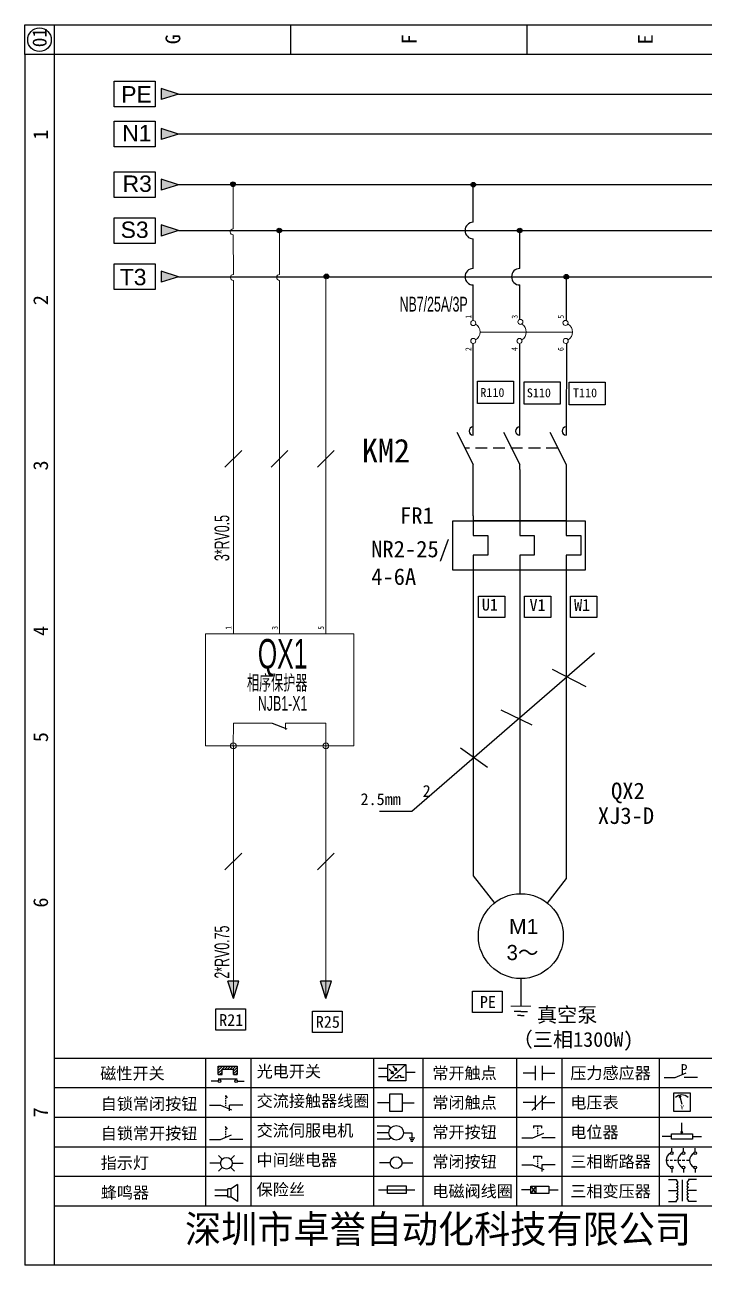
# Model space of a CAD drawing. Extents: x -21176 to 41123, y 80777 to 162275.
# Drawn here: x 38958.1 to 39073.1, y 81413.4 to 81623.4 of the extents above; entities that cross this region are included whole.
import ezdxf
from ezdxf.enums import TextEntityAlignment as Align

# ---------------------------------------------------------------- set-up
doc = ezdxf.new("R2010")
doc.units = 0
doc.header["$MEASUREMENT"] = 0
doc.linetypes.add('ACISOWELD', pattern=[3, 2, -1])
doc.layers.add('Dimension', color=3, linetype='Continuous', lineweight=13)
for name, color, linetype in [('MISC', 2, 'Continuous'), ('SYMS', 7, 'Continuous'), ('细实线层', 7, 'Continuous')]:
    doc.layers.add(name, color=color, linetype=linetype)
doc.styles.add('Standard_0.8', font='', dxfattribs={"width": 0.8})
doc.styles.add('样式 0', font='')
doc.styles.add('样式 8', font='arial.ttf')
doc.styles.add('汉字', font='')
doc.styles.get('Standard_0.8').set_extended_font_data('SimSun')
doc.styles.get('样式 0').set_extended_font_data('KaiTi_GB2312')
doc.styles.get('汉字').set_extended_font_data('新宋体')

# ---------------------------------------------------------------- blocks, each defined once
blk = doc.blocks.new('磁性开关')
at = {"linetype": 'ByBlock'}
h = blk.add_hatch(dxfattribs=at)
h.set_pattern_fill('ANSI31', color=256, scale=0.1, style=0)
h.set_pattern_definition([(45, (0, 0), (-0.224506403, 0.224506403), [])])
h.paths.add_polyline_path([(-1910.88, -776.69), (-1910.88, -775.29), (-1907.69, -775.29), (-1907.69, -776.69), (-1908.31, -776.69), (-1908.31, -775.79), (-1910.25, -775.79), (-1910.25, -776.69)])
for p, q in [((-1910.88, -776.69), (-1910.88, -775.29)), ((-1910.88, -775.29), (-1907.69, -775.29)), ((-1910.88, -776.69), (-1910.25, -776.69)), ((-1910.25, -776.69), (-1910.25, -775.79)), ((-1910.25, -775.79), (-1908.31, -775.79)), ((-1908.31, -776.69), (-1908.31, -775.79)), ((-1908.31, -776.69), (-1907.69, -776.69)), ((-1907.69, -775.29), (-1907.69, -776.69)), ((-1910.91, -777.81), (-1912.09, -777.81)), ((-1910.88, -777.39), (-1907.69, -777.39)), ((-1907.66, -777.81), (-1906.48, -777.81))]:
    blk.add_line(p, q, dxfattribs=at)
for centre in [(-1910.68, -777.81), (-1907.88, -777.81)]:
    blk.add_circle(centre, 0.225, dxfattribs=at)
blk = doc.blocks.new('*U95')
at = {"linetype": 'ByBlock'}
for p, q in [((-1909.23, -780.45), (-1909.23, -780.67)), ((-1909.23, -780.45), (-1908.92, -780.84)), ((-1909.23, -780.84), (-1909.23, -781.05)), ((-1911.92, -782.07), (-1910.06, -782.07)), ((-1910.06, -782.07), (-1908.18, -782.88)), ((-1909.23, -781.23), (-1909.23, -781.44)), ((-1909.23, -781.61), (-1909.23, -781.83)), ((-1909.23, -782), (-1909.23, -782.21)), ((-1909.23, -782.38), (-1909.23, -782.43)), ((-1908.52, -783.07), (-1908.52, -782.07)), ((-1906.25, -782.07), (-1908.52, -782.07))]:
    blk.add_line(p, q, dxfattribs=at)
blk = doc.blocks.new('*U96')
at = {"linetype": 'ByBlock'}
for p, q in [((-1908.88, -791.17), (-1909.23, -790.71)), ((-1909.23, -790.71), (-1909.23, -790.92)), ((-1909.23, -791.09), (-1909.23, -791.31)), ((-1909.23, -791.48), (-1909.23, -791.69)), ((-1911.92, -792.89), (-1910.06, -792.89)), ((-1910.06, -792.89), (-1908.18, -792.08)), ((-1909.23, -791.86), (-1909.23, -792.08)), ((-1909.23, -792.25), (-1909.23, -792.47)), ((-1906.25, -792.89), (-1908.52, -792.89))]:
    blk.add_line(p, q, dxfattribs=at)
blk = doc.blocks.new('蜂鸣器')
at = {"linetype": 'ByBlock'}
for p, q in [((-1907.17, -795.53), (-1908.25, -796.26)), ((-1907.17, -795.53), (-1907.17, -798.41)), ((-1908.8, -796.48), (-1911.01, -796.48)), ((-1908.8, -797.46), (-1911.01, -797.46)), ((-1908.25, -796.26), (-1908.8, -796.26)), ((-1908.8, -797.68), (-1908.8, -796.26)), ((-1908.25, -797.68), (-1908.8, -797.68)), ((-1908.25, -797.68), (-1908.25, -796.26)), ((-1907.17, -798.41), (-1908.25, -797.68))]:
    blk.add_line(p, q, dxfattribs=at)
blk = doc.blocks.new('指示灯')
at = {"linetype": 'ByBlock'}
for p, q in [((-1854.25, -776.92), (-1856.06, -776.92)), ((-1854.62, -775.59), (-1853.97, -776.23)), ((-1851.9, -775.59), (-1852.54, -776.23)), ((-1852.26, -776.92), (-1850.45, -776.92)), ((-1854.62, -778.25), (-1853.97, -777.61)), ((-1851.9, -778.25), (-1852.54, -777.61))]:
    blk.add_line(p, q, dxfattribs=at)
blk.add_circle((-1853.26, -776.92), 0.992, dxfattribs=at)
blk = doc.blocks.new('光电开关')
at = {"linetype": 'ByBlock'}
h = blk.add_hatch(dxfattribs=at)
h.set_pattern_fill('ANSI31', color=256, scale=0.01, style=0)
h.set_pattern_definition([(45, (0.172267, 0), (-0.0224506403, 0.0224506403), [])])
h.paths.add_polyline_path([(-1882.44, -776.34), (-1882.5, -775.91), (-1882.68, -776.07)])
h.paths.add_polyline_path([(-1882.86, -776.23), (-1882.44, -776.34), (-1882.68, -776.07)])
h.paths.add_polyline_path([(-1883.05, -776.88), (-1883.11, -776.45), (-1883.29, -776.61)])
h.paths.add_polyline_path([(-1883.47, -776.77), (-1883.05, -776.88), (-1883.29, -776.61)])
for p, q in [((-1884.01, -775.96), (-1885.56, -775.96)), ((-1880.91, -775.3), (-1884.01, -778.05)), ((-1883.75, -776.09), (-1883.05, -776.88)), ((-1883.11, -776.45), (-1883.47, -776.77)), ((-1883.05, -776.88), (-1883.47, -776.77)), ((-1883.14, -775.55), (-1882.44, -776.34)), ((-1883.05, -776.88), (-1883.11, -776.45)), ((-1882.5, -775.91), (-1882.86, -776.23)), ((-1882.44, -776.34), (-1882.86, -776.23)), ((-1882.44, -776.34), (-1882.5, -775.91)), ((-1879.37, -776.67), (-1880.91, -776.67)), ((-1884.01, -777.39), (-1885.56, -777.39)), ((-1882.78, -777.47), (-1882.23, -777.47)), ((-1882.23, -777.47), (-1882.23, -777.14)), ((-1882.23, -777.14), (-1881.78, -777.14)), ((-1881.78, -777.47), (-1881.78, -777.14)), ((-1881.23, -777.47), (-1881.78, -777.47))]:
    blk.add_line(p, q, dxfattribs=at)
blk.add_lwpolyline([(-1884.01, -775.3), (-1880.91, -775.3), (-1880.91, -778.05), (-1884.01, -778.05)], close=True, dxfattribs=at)
blk = doc.blocks.new('交流接触器线圈')
at = {"linetype": 'ByBlock'}
for p, q in [((-1880.82, -781.77), (-1882.87, -781.77)), ((-1878.72, -781.77), (-1876.67, -781.77))]:
    blk.add_line(p, q, dxfattribs=at)
blk.add_lwpolyline([(-1880.82, -780.28), (-1878.72, -780.28), (-1878.72, -783.26), (-1880.82, -783.26)], close=True, dxfattribs=at)
blk = doc.blocks.new('交流伺服电机')
at = {"linetype": 'ByBlock'}
for p, q in [((-1880.97, -785.75), (-1882.94, -785.75)), ((-1880.97, -786.85), (-1882.94, -786.85)), ((-1880.97, -785.75), (-1880.65, -786.03)), ((-1878.49, -786.85), (-1877.07, -786.85)), ((-1877.07, -786.85), (-1877.07, -787.72)), ((-1880.97, -787.94), (-1882.94, -787.94)), ((-1880.97, -787.94), (-1880.65, -787.67)), ((-1877.54, -787.72), (-1876.59, -787.72)), ((-1877.38, -788.01), (-1876.75, -788.01)), ((-1877.23, -788.29), (-1876.9, -788.29))]:
    blk.add_line(p, q, dxfattribs=at)
blk.add_circle((-1879.73, -786.85), 1.24, dxfattribs=at)
blk = doc.blocks.new('中间继电器')
at = {"linetype": 'ByBlock'}
for p, q in [((-1880.72, -791.92), (-1882.54, -791.92)), ((-1878.74, -791.92), (-1876.92, -791.92))]:
    blk.add_line(p, q, dxfattribs=at)
blk.add_circle((-1879.73, -791.92), 0.992, dxfattribs=at)
blk = doc.blocks.new('保险丝')
at = {"linetype": 'ByBlock'}
blk.add_line((-1882.72, -796.49), (-1876.55, -796.49), dxfattribs=at)
blk.add_lwpolyline([(-1881.2, -795.86), (-1878.06, -795.86), (-1878.06, -797.12), (-1881.2, -797.12)], close=True, dxfattribs=at)
blk = doc.blocks.new('常开按钮')
at = {"linetype": 'ByBlock'}
for p, q in [((-1910.06, -787.73), (-1908.18, -786.93)), ((-1909.9, -785.68), (-1908.56, -785.68)), ((-1909.9, -785.68), (-1909.9, -786.07)), ((-1909.23, -785.68), (-1909.23, -785.89)), ((-1909.23, -786.06), (-1909.23, -786.28)), ((-1909.23, -786.45), (-1909.23, -786.67)), ((-1909.23, -786.84), (-1909.23, -787.05)), ((-1909.23, -787.22), (-1909.23, -787.38)), ((-1908.56, -785.68), (-1908.56, -786.07)), ((-1911.92, -787.73), (-1910.06, -787.73)), ((-1906.25, -787.73), (-1908.52, -787.73))]:
    blk.add_line(p, q, dxfattribs=at)
blk = doc.blocks.new('常开触点')
at = {"linetype": 'ByBlock'}
for p, q in [((-1853.82, -782.99), (-1853.82, -780.56)), ((-1852.6, -782.99), (-1852.6, -780.56)), ((-1853.82, -781.77), (-1855.88, -781.77)), ((-1852.6, -781.77), (-1850.55, -781.77))]:
    blk.add_line(p, q, dxfattribs=at)
blk = doc.blocks.new('常闭触点')
at = {"linetype": 'ByBlock'}
for p, q in [((-1853.82, -786.77), (-1855.88, -786.77)), ((-1852.01, -785.66), (-1854.43, -788.1)), ((-1853.82, -787.99), (-1853.82, -785.56)), ((-1852.6, -787.99), (-1852.6, -785.56)), ((-1852.6, -786.77), (-1850.55, -786.77))]:
    blk.add_line(p, q, dxfattribs=at)
blk = doc.blocks.new('常闭按钮')
at = {"linetype": 'ByBlock'}
for p, q in [((-1854.11, -790.83), (-1852.77, -790.83)), ((-1854.11, -790.83), (-1854.11, -791.22)), ((-1853.44, -790.83), (-1853.44, -791.04)), ((-1853.44, -791.21), (-1853.44, -791.43)), ((-1853.44, -791.6), (-1853.44, -791.82)), ((-1852.77, -790.83), (-1852.77, -791.22)), ((-1856.13, -792.28), (-1854.28, -792.28)), ((-1854.28, -792.28), (-1852.4, -793.09)), ((-1853.44, -791.99), (-1853.44, -792.2)), ((-1853.44, -792.37), (-1853.44, -792.53)), ((-1850.47, -792.28), (-1852.73, -792.28)), ((-1852.73, -792.28), (-1852.73, -793.43))]:
    blk.add_line(p, q, dxfattribs=at)
blk = doc.blocks.new('电磁阀线圈')
at = {"linetype": 'ByBlock'}
for p, q in [((-1854.61, -796.54), (-1856.17, -796.54)), ((-1854.61, -795.92), (-1853.75, -797.16)), ((-1853.75, -795.92), (-1854.61, -797.16)), ((-1853.75, -795.92), (-1853.75, -797.16)), ((-1851.53, -796.54), (-1849.97, -796.54))]:
    blk.add_line(p, q, dxfattribs=at)
blk.add_lwpolyline([(-1854.61, -795.92), (-1851.53, -795.92), (-1851.53, -797.16), (-1854.61, -797.16)], close=True, dxfattribs=at)
blk = doc.blocks.new('电压表')
at = {"linetype": 'ByBlock'}
for p, q in [((-1814.84, -780.75), (-1814.91, -781.13)), ((-1814.6, -781.05), (-1814.91, -781.13)), ((-1814.84, -780.75), (-1814.46, -782.26)), ((-1814.84, -780.75), (-1814.6, -781.05))]:
    blk.add_line(p, q, dxfattribs=at)
blk.add_lwpolyline([(-1815.84, -780.34), (-1813.07, -780.34), (-1813.07, -783.49), (-1815.84, -783.49)], close=True, dxfattribs=at)
blk.add_arc((-1814.46, -782.26), 1.56, 46.8313, 133.1687, dxfattribs=at)
at = {"linetype": 'ByBlock', "insert": (-1814.7, -782.39), "char_height": 0.75, "width": 0.6768, "attachment_point": 1}
blk.add_mtext('V', dxfattribs=at)
blk = doc.blocks.new('电位器')
at = {"linetype": 'ByBlock'}
for p, q in [((-1814.45, -787.3), (-1814.45, -785.39)), ((-1814.45, -787.3), (-1814.62, -786.96)), ((-1814.62, -786.96), (-1814.27, -786.96)), ((-1814.45, -787.3), (-1814.27, -786.96)), ((-1816.21, -787.75), (-1817.79, -787.75)), ((-1812.68, -787.75), (-1811.1, -787.75))]:
    blk.add_line(p, q, dxfattribs=at)
blk.add_lwpolyline([(-1816.21, -787.3), (-1812.68, -787.3), (-1812.68, -788.2), (-1816.21, -788.2)], close=True, dxfattribs=at)
blk = doc.blocks.new('三相断路器')
at = {"linetype": 'ByBlock'}
for p, q in [((-1816.17, -790.33), (-1816.17, -789.7)), ((-1814.17, -790.33), (-1814.17, -789.7)), ((-1812.18, -790.33), (-1812.18, -789.7)), ((-1817.14, -791.74), (-1816.72, -791.74)), ((-1816.45, -791.74), (-1816.03, -791.74)), ((-1816.17, -793.19), (-1816.17, -793.83)), ((-1815.76, -791.74), (-1815.34, -791.74)), ((-1815.07, -791.74), (-1814.65, -791.74)), ((-1814.38, -791.74), (-1813.96, -791.74)), ((-1814.17, -793.19), (-1814.17, -793.83)), ((-1813.69, -791.74), (-1813.27, -791.74)), ((-1812.18, -793.19), (-1812.18, -793.83))]:
    blk.add_line(p, q, dxfattribs=at)
for centre in [(-1816.17, -790.55), (-1814.17, -790.55), (-1812.18, -790.55), (-1816.17, -792.98), (-1814.17, -792.98), (-1812.18, -792.98)]:
    blk.add_circle(centre, 0.219, dxfattribs=at)
for centre in [(-1815.81, -791.74), (-1813.82, -791.74), (-1811.83, -791.74)]:
    blk.add_arc(centre, 1.32, 115.5791, 244.4209, dxfattribs=at)
blk = doc.blocks.new('三相变压器')
at = {"linetype": 'ByBlock'}
for p, q in [((-1816.69, -795.03), (-1815.37, -795.03)), ((-1815.37, -795.03), (-1815.37, -795.24)), ((-1814.34, -798.7), (-1814.34, -795.04)), ((-1812, -795.03), (-1813.32, -795.03)), ((-1813.32, -795.03), (-1813.32, -795.24)), ((-1816.69, -796.87), (-1815.37, -796.87)), ((-1812, -796.87), (-1813.32, -796.87)), ((-1816.69, -798.71), (-1815.37, -798.71)), ((-1815.37, -798.71), (-1815.37, -798.5)), ((-1813.32, -798.71), (-1813.32, -798.5)), ((-1812, -798.71), (-1813.32, -798.71))]:
    blk.add_line(p, q, dxfattribs=at)
for centre, start, end in [((-1815.37, -795.51), 270, 90), ((-1815.37, -796.06), 270, 90), ((-1813.32, -795.51), 90, 270), ((-1813.32, -796.06), 90, 270), ((-1815.37, -796.6), 270, 90), ((-1815.37, -797.14), 270, 90), ((-1815.37, -797.68), 270, 90), ((-1815.37, -798.23), 270, 90), ((-1813.32, -796.6), 90, 270), ((-1813.32, -797.14), 90, 270), ((-1813.32, -797.68), 90, 270), ((-1813.32, -798.23), 90, 270)]:
    blk.add_arc(centre, 0.271, start, end, dxfattribs=at)
blk = doc.blocks.new('压力感应器')
at = {"linetype": 'ByBlock'}
for p, q in [((-1815.59, -777.73), (-1813.71, -776.93)), ((-1817.44, -777.73), (-1815.59, -777.73)), ((-1811.78, -777.73), (-1814.05, -777.73))]:
    blk.add_line(p, q, dxfattribs=at)
at = {"linetype": 'ByBlock', "insert": (-1814.65, -775.48), "char_height": 1.68, "width": 1.2242, "attachment_point": 1}
blk.add_mtext('{\\fNSimSun|b0|i0|c134|p49;P}', dxfattribs=at)
blk = doc.blocks.new('WDDOT')
blk.add_hatch(color=256).paths.add_polyline_path([(0.5, 0, 1), (-0.5, 0, 1)])
blk.add_circle((0, 0), 0.5)

msp = doc.modelspace()

# ---------------------------------------------------------------- hatches: boundary and pattern name
for color, points in [(256, [(38981.138, 81605.815), (38984.057, 81604.879), (38981.138, 81603.944)]), (256, [(38981.138, 81597.249), (38984.057, 81596.314), (38981.138, 81595.378)]), (256, [(38993.714, 81596.38, 1), (38992.927, 81596.38, 1)]), (256, [(39034.381, 81596.318, 1), (39033.595, 81596.318, 1)]), (256, [(38981.138, 81589.491), (38984.057, 81588.556), (38981.138, 81587.621)]), (256, [(39001.533, 81588.556, 1), (39000.747, 81588.556, 1)]), (256, [(39042.256, 81588.556, 1), (39041.47, 81588.556, 1)]), (256, [(38981.138, 81581.656), (38984.057, 81580.721), (38981.138, 81579.786)]), (256, [(39009.526, 81580.785, 1), (39008.74, 81580.785, 1)]), (256, [(39050.13, 81580.726, 1), (39049.344, 81580.726, 1)]), (0, [(38992.431, 81461.451), (38993.367, 81458.533), (38994.302, 81461.451)]), (0, [(39008.1, 81461.451), (39009.036, 81458.533), (39009.971, 81461.451)])]:
    msp.add_hatch(color=color).paths.add_polyline_path(points)
at = {"layer": 'MISC'}
msp.add_hatch(color=256, dxfattribs=at).paths.add_polyline_path([(38981.138, 81612.579), (38984.057, 81611.644), (38981.138, 81610.709)])

# ---------------------------------------------------------------- linework, layer by layer
at = {"linetype": 'ByBlock'}
for p, q in [((38958.058, 81623.381), (39255.058, 81623.381)), ((38958.058, 81618.381), (38958.058, 81623.381)), ((38963.058, 81623.381), (38963.058, 81413.381)), ((38958.058, 81618.381), (38958.058, 81433.381)), ((39250.058, 81448.381), (38963.058, 81448.381)), ((39250.058, 81443.381), (38963.058, 81443.381)), ((39250.058, 81438.381), (38963.058, 81438.381)), ((38958.058, 81433.381), (38958.058, 81413.381)), ((39250.058, 81433.381), (38963.058, 81433.381)), ((39250.058, 81428.381), (38963.058, 81428.381)), ((39250.058, 81423.381), (38963.058, 81423.381)), ((39255.058, 81413.381), (38958.058, 81413.381))]:
    msp.add_line(p, q, dxfattribs=at)
for p, q in [((38981.138, 81605.815, 550.938), (38981.138, 81603.944, 550.938)), ((38984.057, 81604.879, 550.938), (38981.138, 81605.815, 550.938)), ((38984.057, 81604.879, 550.938), (38981.138, 81603.944, 550.938)), ((38981.138, 81597.249, 550.938), (38981.138, 81595.378, 550.938)), ((38984.057, 81596.314, 550.938), (38981.138, 81597.249, 550.938)), ((38984.057, 81596.314, 550.938), (38981.138, 81595.378, 550.938)), ((38984.057, 81596.318, 550.938), (39219.761, 81596.318, 550.938)), ((38981.138, 81589.491, 550.938), (38981.138, 81587.621, 550.938)), ((38984.057, 81588.556, 550.938), (38981.138, 81589.491, 550.938)), ((38984.057, 81588.556, 550.938), (38981.138, 81587.621, 550.938)), ((38984.057, 81588.556, 550.938), (39219.761, 81588.556, 550.938)), ((38981.138, 81581.656, 550.938), (38981.138, 81579.786, 550.938)), ((38984.057, 81580.721, 550.938), (38981.138, 81581.656, 550.938)), ((38984.057, 81580.721, 550.938), (38981.138, 81579.786, 550.938)), ((38984.057, 81580.721, 550.938), (39219.761, 81580.721, 550.938)), ((39031.211, 81554.438, 550.938), (39033.988, 81548.93, 550.938)), ((39039.086, 81554.438, 550.938), (39041.863, 81548.93, 550.938)), ((39046.961, 81554.438, 550.938), (39049.738, 81548.93, 550.938)), ((39033.988, 81536.9, 550.938), (39036.441, 81536.9, 550.938)), ((39036.441, 81536.9, 550.938), (39036.441, 81533.598, 550.938)), ((39041.863, 81536.9, 550.938), (39044.316, 81536.9, 550.938)), ((39044.316, 81536.9, 550.938), (39044.316, 81533.598, 550.938)), ((39049.737, 81536.899, 550.938), (39052.19, 81536.899, 550.938)), ((39052.19, 81536.899, 550.938), (39052.19, 81533.597, 550.938)), ((39036.441, 81533.598, 550.938), (39033.988, 81533.598, 550.938)), ((39044.316, 81533.598, 550.938), (39041.863, 81533.598, 550.938)), ((39052.19, 81533.597, 550.938), (39049.737, 81533.597, 550.938)), ((39042.048, 81461.909, 550.938), (39042.048, 81457.21, 550.938)), ((39042.048, 81456.337, 550.938), (39040.922, 81456.337, 550.938)), ((39042.048, 81455.643, 550.938), (39041.474, 81455.643, 550.938)), ((39042.048, 81456.337, 550.938), (39043.174, 81456.337, 550.938)), ((39042.048, 81455.643, 550.938), (39042.622, 81455.643, 550.938))]:
    msp.add_line(p, q)
at = {"color": 0}
for p, q in [((39219.761, 81604.883, 550.938), (38984.057, 81604.883, 550.938)), ((39033.988, 81589.95, 550.938), (39033.988, 81596.318, 550.938)), ((39033.988, 81582.119, 550.938), (39033.988, 81587.162, 550.938)), ((39041.863, 81582.119, 550.938), (39041.863, 81588.556, 550.938)), ((38999.951, 81505.141, 550.938), (39002.451, 81504.177, 550.938)), ((38993.367, 81458.533, 550.938), (38992.431, 81461.451, 550.938)), ((38994.302, 81461.451, 550.938), (38992.431, 81461.451, 550.938)), ((38993.367, 81458.533, 550.938), (38994.302, 81461.451, 550.938)), ((39009.036, 81458.533, 550.938), (39008.1, 81461.451, 550.938)), ((39009.971, 81461.451, 550.938), (39008.1, 81461.451, 550.938)), ((39009.036, 81458.533, 550.938), (39009.971, 81461.451, 550.938))]:
    msp.add_line(p, q, dxfattribs=at)
at = {"lineweight": 0}
for p, q in [((38993.352, 81588.817, 550.938), (38993.352, 81596.318, 550.938)), ((38993.378, 81581.114, 550.938), (38993.352, 81587.817, 550.938)), ((39042.048, 81457.21, 550.938), (39040.358, 81457.21, 550.938)), ((39042.048, 81457.21, 550.938), (39043.738, 81457.21, 550.938))]:
    msp.add_line(p, q, dxfattribs=at)
at = {"color": 0, "ltscale": 2}
for p, q in [((39033.988, 81596.318, 550.938), (39033.595, 81596.318, 550.938)), ((39041.863, 81588.556, 550.938), (39041.47, 81588.556, 550.938)), ((39033.988, 81573.337, 550.938), (39033.988, 81579.331, 550.938)), ((39041.863, 81573.509, 550.938), (39041.863, 81579.331, 550.938)), ((39049.737, 81580.726, 550.938), (39049.344, 81580.726, 550.938)), ((39049.737, 81580.721, 550.938), (39049.737, 81573.337, 550.938)), ((39033.988, 81553.899, 550.938), (39033.988, 81569.397, 550.938)), ((39041.863, 81553.899, 550.938), (39041.863, 81569.341, 550.938)), ((39049.779, 81569.477, 550.938), (39049.737, 81553.899, 550.938)), ((39033.988, 81548.42, 550.938), (39033.988, 81548.93, 550.938)), ((39033.988, 81540.232, 550.938), (39033.988, 81548.42, 550.938)), ((39041.863, 81548.42, 550.938), (39041.863, 81548.93, 550.938)), ((39041.863, 81548.101, 550.938), (39041.863, 81548.42, 550.938)), ((39041.863, 81548.108, 550.938), (39041.863, 81536.9, 550.938)), ((39049.737, 81548.932, 550.938), (39049.737, 81548.42, 550.938)), ((39049.737, 81548.42, 550.938), (39049.737, 81536.899, 550.938)), ((39033.988, 81540.232, 550.938), (39033.988, 81536.9, 550.938)), ((39049.738, 81539.425, 550.938), (39033.989, 81539.425, 550.938)), ((39033.988, 81533.598, 550.938), (39033.989, 81516.85, 550.938)), ((39041.863, 81533.598, 550.938), (39041.864, 81516.85, 550.938)), ((39049.737, 81533.597, 550.938), (39049.737, 81516.85, 550.938)), ((39033.989, 81516.85, 550.938), (39033.989, 81499.291, 550.938)), ((39041.864, 81516.85, 550.938), (39041.864, 81499.291, 550.938)), ((39049.738, 81516.85, 550.938), (39049.738, 81499.291, 550.938)), ((39033.989, 81499.291, 550.938), (39033.989, 81479.306, 550.938)), ((39041.864, 81499.291, 550.938), (39041.864, 81476.273, 550.938)), ((39049.738, 81499.291, 550.938), (39049.738, 81478.834, 550.938))]:
    msp.add_line(p, q, dxfattribs=at)
at = {"color": 0, "lineweight": 0}
for p, q in [((39001.205, 81581.114, 550.938), (39001.206, 81588.485, 550.938)), ((38993.368, 81520.247, 550.938), (38993.378, 81580.114, 550.938)), ((39001.198, 81520.247, 550.938), (39001.205, 81580.114, 550.938)), ((39009.036, 81520.247, 550.938), (39009.036, 81580.721, 550.938)), ((38993.366, 81501.303, 550.938), (38993.367, 81505.141, 550.938)), ((39009.036, 81501.303, 550.938), (39009.036, 81505.141, 550.938))]:
    msp.add_line(p, q, dxfattribs=at)
at = {"color": 0, "lineweight": 0, "ltscale": 0.5}
msp.add_line((39035.138, 81571.371, 550.938), (39050.805, 81571.371, 550.938), dxfattribs=at)
at = {"linetype": 'ACISOWELD'}
msp.add_line((39048.349, 81551.684, 550.938), (39032.599, 81551.684, 550.938), dxfattribs=at)
at = {"color": 0, "lineweight": -2}
for p, q in [((39054.494, 81516.99, 550.938), (39023.611, 81490.196, 550.938)), ((39047.332, 81514.264, 550.938), (39053.035, 81511.37, 550.938)), ((39038.643, 81507.391, 550.938), (39043.893, 81504.859, 550.938)), ((39031.854, 81500.971, 550.938), (39036.38, 81497.715, 550.938)), ((39023.611, 81490.196, 550.938), (39018.089, 81490.196, 550.938)), ((38988.638, 81448.381), (38988.638, 81423.381)), ((38996.314, 81448.381), (38996.314, 81423.381)), ((39017.104, 81448.381), (39017.104, 81423.381)), ((39025.457, 81448.381), (39025.457, 81423.381)), ((39041.312, 81448.381), (39041.312, 81423.381)), ((39048.961, 81448.381), (39048.961, 81423.381)), ((39065.453, 81448.381), (39065.453, 81423.381))]:
    msp.add_line(p, q, dxfattribs=at)
at = {"ltscale": 2}
for p, q in [((39033.989, 81479.306, 550.938), (39037.635, 81474.616, 550.938)), ((39049.738, 81478.834, 550.938), (39046.461, 81474.612, 550.938)), ((39047.786, 81476.276, 550.938), (39047.786, 81476.276, 550.938))]:
    msp.add_line(p, q, dxfattribs=at)
at = {"linetype": 'ByBlock'}
for points in [[(39003.058, 81623.381), (39003.058, 81618.381)], [(39043.058, 81623.381), (39043.058, 81618.381)], [(39250.058, 81618.381), (38958.058, 81618.381)]]:
    msp.add_lwpolyline(points, dxfattribs=at)
at = {"color": 1, "lineweight": -3, "elevation": 550.938}
for points in [[(38973.191, 81613.824), (38980.132, 81613.824), (38980.132, 81609.472), (38973.191, 81609.472)], [(38973.191, 81607.056), (38980.132, 81607.056), (38980.132, 81602.703), (38973.191, 81602.703)], [(38973.191, 81598.49), (38980.132, 81598.49), (38980.132, 81594.137), (38973.191, 81594.137)], [(38973.191, 81590.694), (38980.132, 81590.694), (38980.132, 81586.341), (38973.191, 81586.341)], [(38973.191, 81582.897), (38980.132, 81582.897), (38980.132, 81578.545), (38973.191, 81578.545)], [(39034.689, 81563.066), (39040.785, 81563.066), (39040.785, 81559.243), (39034.689, 81559.243)], [(39042.597, 81562.964), (39048.693, 81562.964), (39048.693, 81559.141), (39042.597, 81559.141)], [(39050.237, 81562.888), (39056.333, 81562.888), (39056.333, 81559.065), (39050.237, 81559.065)]]:
    msp.add_lwpolyline(points, close=True, dxfattribs=at)
at = {"color": 0, "ltscale": 2, "elevation": 550.938}
msp.add_lwpolyline([(39030.546, 81539.425), (39052.94, 81539.425), (39052.94, 81531.041), (39030.546, 81531.041)], close=True, dxfattribs=at)
at = {"color": 1, "ltscale": 2, "elevation": 550.938}
for points in [[(39034.85, 81526.654), (39039.31, 81526.654), (39039.31, 81523.058), (39034.85, 81523.058)], [(39042.657, 81526.654), (39047.117, 81526.654), (39047.117, 81523.058), (39042.657, 81523.058)], [(39050.464, 81526.654), (39054.925, 81526.654), (39054.925, 81523.058), (39050.464, 81523.058)], [(39033.871, 81459.758), (39038.894, 81459.758), (39038.894, 81456.154), (39033.871, 81456.154)], [(38990.416, 81456.775), (38995.438, 81456.775), (38995.438, 81453.171), (38990.416, 81453.171)], [(39006.793, 81456.391), (39011.815, 81456.391), (39011.815, 81452.787), (39006.793, 81452.787)]]:
    msp.add_lwpolyline(points, close=True, dxfattribs=at)
at = {"linetype": 'ByBlock'}
msp.add_circle((38960.546, 81620.854), 2, dxfattribs=at)
for centre, radius in [((38993.321, 81596.38, 550.938), 0.393), ((39033.988, 81596.318, 550.938), 0.393), ((39001.14, 81588.556, 550.938), 0.393), ((39041.863, 81588.556, 550.938), 0.393), ((39009.133, 81580.785, 550.938), 0.393), ((39049.737, 81580.726, 550.938), 0.393), ((39042.048, 81469.092, 550.938), 7.183)]:
    msp.add_circle(centre, radius)
at = {"color": 0, "lineweight": 0}
for centre in [(39033.983, 81572.892, 550.938), (39041.963, 81573.089, 550.938), (39049.605, 81572.907, 550.938), (39033.983, 81569.85, 550.938), (39041.818, 81569.85, 550.938), (39049.651, 81569.85, 550.938)]:
    msp.add_circle(centre, 0.428, dxfattribs=at)
at = {"color": 0, "ltscale": 2}
for centre in [(39033.988, 81588.556, 550.938), (39033.988, 81580.725, 550.938), (39041.863, 81580.725, 550.938)]:
    msp.add_arc(centre, 1.394, 90, 270, dxfattribs=at)
at = {"color": 0, "lineweight": 0}
for centre, radius, start, end in [((38993.352, 81588.317, 550.938), 0.5, 90, 270), ((38993.378, 81580.614, 550.938), 0.5, 90, 270), ((39001.205, 81580.614, 550.938), 0.5, 90, 270), ((39033.558, 81571.371, 550.938), 1.579, 301.18201, 58.81799), ((39041.393, 81571.371, 550.938), 1.579, 301.18201, 58.81799), ((39049.226, 81571.371, 550.938), 1.579, 301.18201, 58.81799)]:
    msp.add_arc(centre, radius, start, end, dxfattribs=at)
for centre in [(39033.989, 81554.603, 550.938), (39041.864, 81554.603, 550.938), (39049.737, 81554.603, 550.938)]:
    msp.add_arc(centre, 0.703, 90, 270)
at = {"layer": 'Dimension', "color": 0, "lineweight": 0}
for p, q in [((38991.953, 81548.497, 550.938), (38994.782, 81551.325, 550.938)), ((38999.788, 81548.497, 550.938), (39002.616, 81551.325, 550.938)), ((39007.621, 81548.497, 550.938), (39010.449, 81551.325, 550.938)), ((38991.952, 81480.322, 550.938), (38994.781, 81483.15, 550.938)), ((39007.621, 81480.322, 550.938), (39010.45, 81483.15, 550.938))]:
    msp.add_line(p, q, dxfattribs=at)
at = {"layer": 'MISC'}
for p, q in [((38981.138, 81612.579, 550.938), (38981.138, 81610.709, 550.938)), ((38984.057, 81611.644, 550.938), (38981.138, 81612.579, 550.938)), ((38984.057, 81611.644, 550.938), (38981.138, 81610.709, 550.938)), ((38984.057, 81611.648, 550.938), (39219.761, 81611.648, 550.938))]:
    msp.add_line(p, q, dxfattribs=at)
at = {"layer": '细实线层', "color": 0, "lineweight": 0}
for p, q in [((38993.367, 81521.124, 550.938), (38993.367, 81520.247, 550.938)), ((39009.036, 81521.124, 550.938), (39009.036, 81520.247, 550.938)), ((38993.367, 81505.141, 550.938), (38999.951, 81505.141, 550.938)), ((39002.183, 81504.087, 550.938), (39002.183, 81505.147, 550.938)), ((39002.183, 81505.141, 550.938), (39009.036, 81505.141, 550.938)), ((38993.367, 81501.303, 550.938), (38993.367, 81461.451, 550.938)), ((38993.367, 81501.303, 550.938), (38993.367, 81458.533, 550.938)), ((39009.036, 81501.303, 550.938), (39009.036, 81461.451, 550.938)), ((39009.036, 81501.303, 550.938), (39009.036, 81458.533, 550.938))]:
    msp.add_line(p, q, dxfattribs=at)
at = {"layer": '细实线层', "color": 0, "lineweight": 0, "elevation": 550.938}
msp.add_lwpolyline([(38988.638, 81520.247), (39013.759, 81520.247), (39013.759, 81501.303), (38988.638, 81501.303)], close=True, dxfattribs=at)
at = {"layer": '细实线层', "color": 0, "lineweight": 0}
for centre in [(38993.366, 81501.303, 550.938), (39009.036, 81501.303, 550.938)]:
    msp.add_circle(centre, 0.5, dxfattribs=at)

# ---------------------------------------------------------------- block references
at = {"linetype": 'ByBlock'}
for name, p in [('磁性开关', (40901.701, 82222.341)), ('光电开关', (40903.511, 82222.65)), ('常开触点', (40898.325, 82227.678)), ('压力感应器', (40883.764, 82222.897)), ('交流接触器线圈', (40900.671, 82222.65)), ('电压表', (40883.764, 82222.897)), ('*U95', (40901.247, 82222.558)), ('常闭触点', (40898.325, 82227.678)), ('*U96', (40901.247, 82227.558)), ('交流伺服电机', (40900.671, 82222.65)), ('常开按钮', (40954.111, 82222.678)), ('电位器', (40883.764, 82222.897)), ('指示灯', (40845.461, 82207.558)), ('中间继电器', (40900.671, 82222.65)), ('常闭按钮', (40898.325, 82222.678)), ('三相断路器', (40883.764, 82222.897)), ('三相变压器', (40883.764, 82222.897)), ('蜂鸣器', (40901.247, 82222.558)), ('保险丝', (40900.671, 82222.65)), ('电磁阀线圈', (40898.325, 82222.678))]:
    msp.add_blockref(name, p, dxfattribs=at)
at = {"layer": 'SYMS', "lineweight": -3, "xscale": 0.5, "yscale": 0.5, "zscale": 0.5}
for p in [(38993.321, 81596.38, 550.938), (39033.988, 81596.318, 550.938), (39001.14, 81588.556, 550.938), (39041.863, 81588.556, 550.938), (39009.133, 81580.785, 550.938), (39049.737, 81580.726, 550.938)]:
    msp.add_blockref('WDDOT', p, dxfattribs=at)

# ---------------------------------------------------------------- texts
at = {"linetype": 'ByBlock', "attachment_point": 1, "rotation": 90}
for s, insert, char_height, width in [('{\\fKaiTi_GB2312|b0|i0|c134|p0;01}', (38959.347, 81619.58), 2.4, 60.2542), ('{\\fKaiTi_GB2312|b0|i0|c134|p0;G}', (38981.887, 81620.089), 2.5, 5), ('{\\fKaiTi_GB2312|b0|i0|c134|p0;F}', (39021.887, 81620.089), 2.5, 5), ('{\\fKaiTi_GB2312|b0|i0|c134|p0;E}', (39061.887, 81620.089), 2.5, 5), ('{\\fKaiTi_GB2312|b0|i0|c134|p49;1}', (38959.487, 81603.925), 2.5, 11.7517), ('{\\fKaiTi_GB2312|b0|i0|c134|p49;2}', (38959.487, 81575.925), 2.5, 11.7517), ('{\\fKaiTi_GB2312|b0|i0|c134|p49;3}', (38959.487, 81547.925), 2.5, 11.7517), ('{\\fKaiTi_GB2312|b0|i0|c134|p49;4}', (38959.487, 81519.925), 2.5, 11.7517), ('{\\fKaiTi_GB2312|b0|i0|c134|p49;5}', (38959.487, 81501.925), 2.5, 11.7517), ('{\\fKaiTi_GB2312|b0|i0|c134|p49;6}', (38959.487, 81473.925), 2.5, 11.7517), ('{\\fKaiTi_GB2312|b0|i0|c134|p49;7}', (38959.487, 81438.419), 2.5, 11.7517)]:
    msp.add_mtext(s, dxfattribs=dict(at, insert=insert, char_height=char_height, width=width))
at = {"attachment_point": 1, "style": '样式 8'}
for s, insert, char_height, width in [('N1', (38974.555, 81606.434, 550.938), 2.772, 4.96666), ('R3', (38974.618, 81597.871, 550.938), 2.772, 4.96666), ('S3', (38974.288, 81590.07, 550.938), 2.772, 4.96666), ('T3', (38974.139, 81582.064, 550.938), 2.772, 4.96666), ('{\\C2;M1}', (39040.047, 81472.009, 550.938), 2.56, 8.7428), ('{\\fAIGDT|b0|i0|c2|p2;\\C2;3\\fSimSun|b0|i0|c134|p2;～}', (39039.633, 81467.598, 550.938), 2.56, 9.87863)]:
    msp.add_mtext(s, dxfattribs=dict(at, insert=insert, char_height=char_height, width=width))
at = {"insert": (39038.412, 81457.021, 550.938), "char_height": 2.5, "width": 23.05006, "attachment_point": 1}
msp.add_mtext('\\pxi2.5488;{\\fSimSun|b0|i0|c134|p2;真空泵\\P\\pi0.9016;（三相1300W)}', dxfattribs=at)
at = {"char_height": 2, "attachment_point": 1, "style": '汉字'}
for s, insert in [('{\\fKaiTi_GB2312|b0|i0|c134|p49;磁性开关}', (38970.833, 81446.852)), ('{\\fKaiTi_GB2312|b0|i0|c134|p49;光电开关}', (38997.309, 81447.19)), ('{\\fKaiTi_GB2312|b0|i0|c134|p49;常开触点}', (39027.062, 81446.903)), ('{\\fKaiTi_GB2312|b0|i0|c134|p49;压力感应器}', (39050.422, 81446.912)), ('{\\fKaiTi_GB2312|b0|i0|c134|p49;交流接触器线圈}', (38997.309, 81442.19)), ('{\\fKaiTi_GB2312|b0|i0|c134|p49;电压表}', (39050.422, 81441.912)), ('{\\fKaiTi_GB2312|b0|i0|c134|p49;自锁常闭按钮}', (38970.914, 81441.696)), ('{\\fKaiTi_GB2312|b0|i0|c134|p49;常闭触点}', (39027.062, 81441.903)), ('{\\fKaiTi_GB2312|b0|i0|c134|p49;自锁常开按钮}', (38970.914, 81436.696)), ('{\\fKaiTi_GB2312|b0|i0|c134|p49;交流伺服电机}', (38997.309, 81437.19)), ('{\\fKaiTi_GB2312|b0|i0|c134|p49;常开按钮}', (39027.062, 81436.903)), ('{\\fKaiTi_GB2312|b0|i0|c134|p49;电位器}', (39050.422, 81436.912)), ('{\\fKaiTi_GB2312|b0|i0|c134|p49;指示灯}', (38970.914, 81431.696)), ('{\\fKaiTi_GB2312|b0|i0|c134|p49;中间继电器}', (38997.309, 81432.19)), ('{\\fKaiTi_GB2312|b0|i0|c134|p49;常闭按钮}', (39027.062, 81431.903)), ('{\\fKaiTi_GB2312|b0|i0|c134|p49;三相断路器}', (39050.422, 81431.912)), ('{\\fKaiTi_GB2312|b0|i0|c134|p49;保险丝}', (38997.309, 81427.19)), ('{\\fKaiTi_GB2312|b0|i0|c134|p49;蜂鸣器}', (38970.914, 81426.696)), ('{\\fKaiTi_GB2312|b0|i0|c134|p49;电磁阀线圈}', (39027.062, 81426.903)), ('{\\fKaiTi_GB2312|b0|i0|c134|p49;三相变压器}', (39050.422, 81426.912))]:
    msp.add_mtext(s, dxfattribs=dict(at, insert=insert))
at = {"color": 0, "lineweight": -2, "insert": (38985.192, 81421.852), "char_height": 4.70644, "width": 96.11383, "attachment_point": 1}
msp.add_mtext('深圳市卓誉自动化科技有限公司', dxfattribs=at)
at = {"color": 0, "lineweight": 0, "style": '样式 8', "width": 0.6}
for tag, height, p in [('NB7/25A/3P', 2.5, (39033.047, 81574.833, 550.938)), ('QX1', 5, (39005.907, 81514.4, 550.938)), ('相序保护器', 2.5, (39005.907, 81510.753, 550.938)), ('NJB1-X1', 2.5, (39005.907, 81507.253, 550.938))]:
    msp.add_attdef(tag, text='', height=height, dxfattribs=at).set_placement(p, align=Align.RIGHT)
at = {"layer": 'Dimension', "color": 0, "lineweight": 0, "style": '样式 8', "width": 0.6}
for s, p in [('3*RV0.5', (38992.679, 81532.583, 550.938)), ('2*RV0.75', (38992.679, 81461.904, 550.938))]:
    msp.add_text(s, height=2.5, rotation=90, dxfattribs=at).set_placement(p)
at = {"layer": 'MISC', "insert": (38974.391, 81612.999, 550.938), "char_height": 2.772, "width": 4.96666, "attachment_point": 1, "style": '样式 8'}
msp.add_mtext('PE', dxfattribs=at)
at = {"layer": 'MISC', "color": 0, "attachment_point": 1, "style": '样式 0'}
for s, insert, char_height, width in [('R110', (39035.192, 81561.879, 550.938), 1.5, 5.01683), ('S110', (39043.058, 81561.826, 550.938), 1.5, 5.01683), ('T110', (39050.881, 81561.827, 550.938), 1.5, 5.01683), ('KM2', (39015.125, 81553.286, 550.938), 4, 5.01683), ('FR1', (39021.602, 81541.696, 550.938), 2.8, 5.01683), ('NR2-25/\\P4-6A', (39016.708, 81536.027, 550.938), 2.8, 20.46786), ('U1', (39035.447, 81526.214, 550.938), 2, 5.01683), ('V1', (39043.511, 81526.161, 550.938), 2, 5.01683), ('W1', (39051.062, 81526.162, 550.938), 2, 5.01683), ('QX2', (39057.319, 81495.083, 550.938), 2.8, 5.01683), ('2.5mm', (39014.906, 81493.282, 550.938), 2, 5.01683), ('2', (39025.421, 81494.665, 550.938), 2, 5.01683), ('XJ3-D', (39055.088, 81490.887, 550.938), 2.8, 11.34988), ('PE', (39035.109, 81458.95, 550.938), 2, 5.01683), ('R21', (38990.967, 81455.895, 550.938), 2, 5.01683), ('R25', (39007.327, 81455.578, 550.938), 2, 5.01683)]:
    msp.add_mtext(s, dxfattribs=dict(at, insert=insert, char_height=char_height, width=width))
at = {"layer": '细实线层', "color": 0, "lineweight": 0, "style": 'Standard_0.8', "width": 0.8}
for s, p in [('1', (39033.655, 81573.632, 550.938)), ('3', (39041.49, 81573.632, 550.938)), ('5', (39049.323, 81573.632, 550.938)), ('1', (38993.048, 81520.954, 550.938)), ('3', (39000.883, 81520.954, 550.938)), ('5', (39008.716, 81520.954, 550.938))]:
    msp.add_text(s, height=1, rotation=90, dxfattribs=at).set_placement(p)
for s, p in [('2', (39033.655, 81568.802, 550.938)), ('4', (39041.49, 81568.802, 550.938)), ('6', (39049.323, 81568.802, 550.938))]:
    msp.add_text(s, height=1, rotation=90, dxfattribs=at).set_placement(p, align=Align.RIGHT)

doc.saveas('drawing.dxf')
